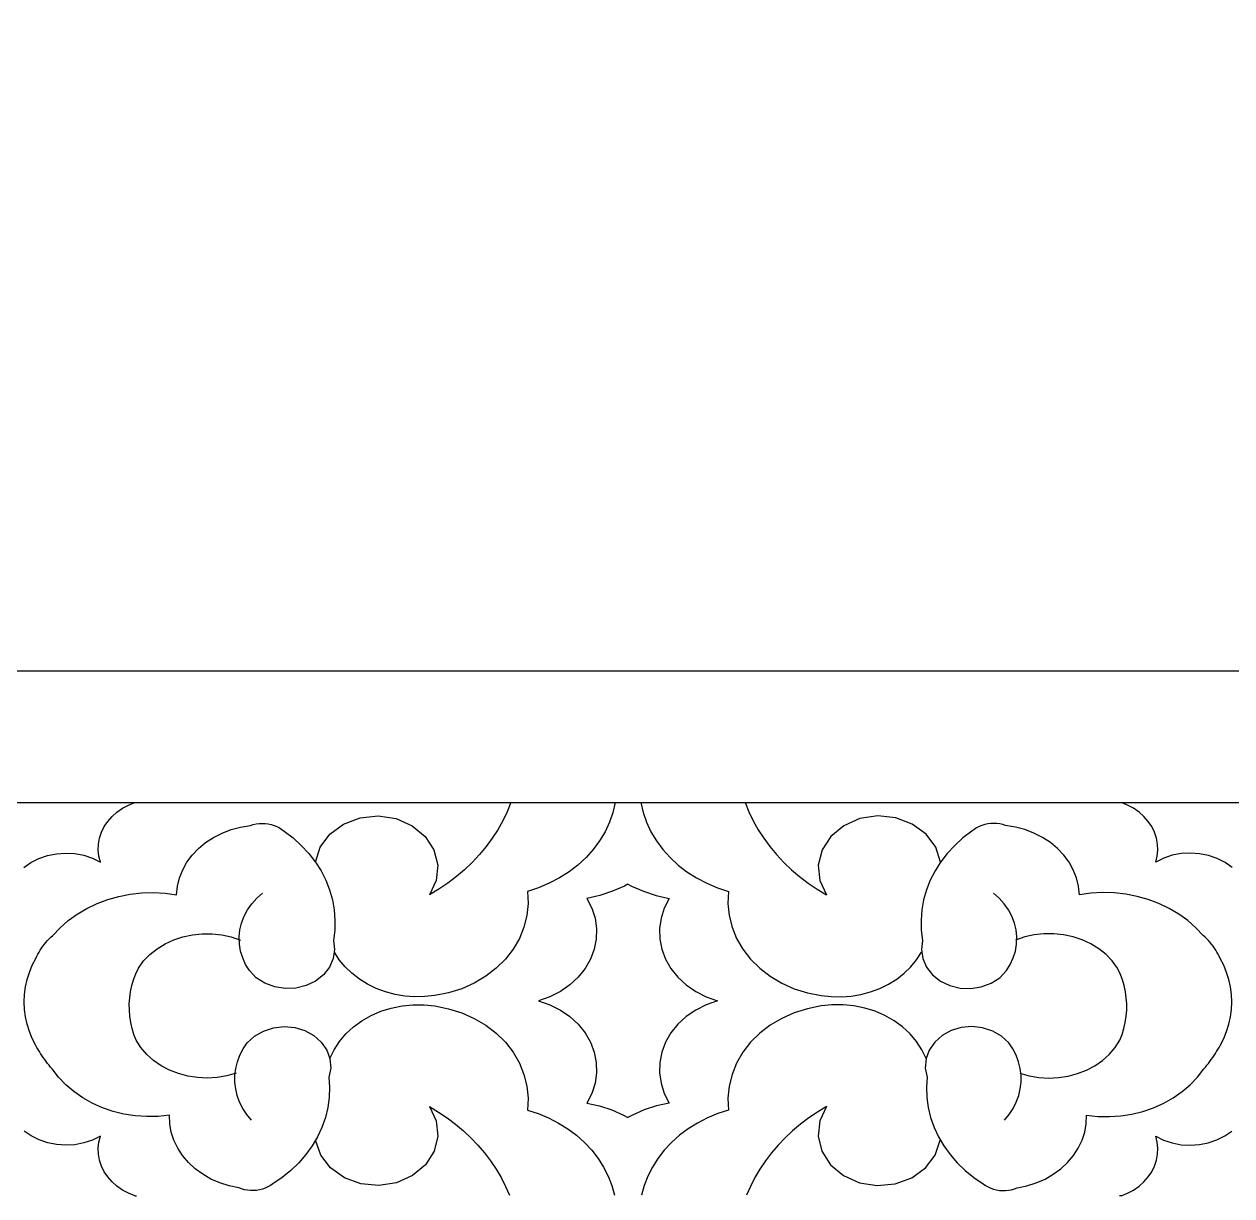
# Model space of a CAD drawing. Extents: x 1188826 to 1909461, y 608442 to 1651179.
# Drawn here: x 1665329.7 to 1665605.3, y 1032543.6 to 1032811.1 of the extents above; entities that cross this region are included whole.
import ezdxf

# ---------------------------------------------------------------- set-up
doc = ezdxf.new("R2010")
doc.units = 0
doc.header["$LTSCALE"] = 1000
doc.header["$MEASUREMENT"] = 0
doc.layers.add('窗', color=4, linetype='Continuous')
doc.layers.add('立面线', color=40, linetype='Continuous')

# ---------------------------------------------------------------- blocks, each defined once
blk = doc.blocks.new('EHYTERHT5EHTER')
at = {"layer": '窗', "ltscale": 3}
blk.add_lwpolyline([(81459.2, -228180.6), (82394.47, -228180.6), (82394.47, -229130.6), (81459.2, -229130.6)], close=True, dxfattribs=at)

msp = doc.modelspace()

# ---------------------------------------------------------------- linework, layer by layer
at = {"layer": '立面线'}
for p, q in [((1669039.81, 1032663.42), (1660727.54, 1032663.42)), ((1660758.89, 1032633.42), (1669008.6, 1032633.42)), ((1665353.47, 1032632.83), (1665354.92, 1032633.42)), ((1665440.78, 1032633.42), (1665439.91, 1032631.3)), ((1665464.56, 1032633.42), (1665464.03, 1032631.14)), ((1665470.42, 1032633.42), (1665470.95, 1032631.14)), ((1665494.2, 1032633.42), (1665495.07, 1032631.3)), ((1665581.51, 1032632.83), (1665580.06, 1032633.42)), ((1665349.72, 1032630.22), (1665350.84, 1032631.22)), ((1665350.84, 1032631.22), (1665352.1, 1032632.09)), ((1665352.1, 1032632.09), (1665353.47, 1032632.83)), ((1665439.91, 1032631.3), (1665438.91, 1032629.23)), ((1665464.03, 1032631.14), (1665463.26, 1032628.9)), ((1665470.95, 1032631.14), (1665471.72, 1032628.9)), ((1665495.07, 1032631.3), (1665496.07, 1032629.23)), ((1665582.88, 1032632.09), (1665581.51, 1032632.83)), ((1665584.14, 1032631.22), (1665582.88, 1032632.09)), ((1665585.26, 1032630.22), (1665584.14, 1032631.22)), ((1665347.32, 1032626.63), (1665347.95, 1032627.91)), ((1665347.95, 1032627.91), (1665348.75, 1032629.11)), ((1665348.75, 1032629.11), (1665349.72, 1032630.22)), ((1665376.91, 1032627.22), (1665379.07, 1032627.79)), ((1665379.07, 1032627.79), (1665381.3, 1032628.14)), ((1665381.3, 1032628.14), (1665381.95, 1032628.36)), ((1665381.95, 1032628.36), (1665382.62, 1032628.51)), ((1665382.62, 1032628.51), (1665383.31, 1032628.61)), ((1665383.31, 1032628.61), (1665384, 1032628.64)), ((1665384, 1032628.64), (1665384.7, 1032628.62)), ((1665384.7, 1032628.62), (1665385.39, 1032628.54)), ((1665385.39, 1032628.54), (1665386.06, 1032628.39)), ((1665386.06, 1032628.39), (1665386.72, 1032628.19)), ((1665386.72, 1032628.19), (1665387.35, 1032627.93)), ((1665387.35, 1032627.93), (1665387.94, 1032627.62)), ((1665399.46, 1032626.19), (1665402.59, 1032628.5)), ((1665402.59, 1032628.5), (1665406.37, 1032629.93)), ((1665406.37, 1032629.93), (1665410.47, 1032630.35)), ((1665410.47, 1032630.35), (1665414.54, 1032629.73)), ((1665414.54, 1032629.73), (1665418.22, 1032628.12)), ((1665418.22, 1032628.12), (1665421.19, 1032625.67)), ((1665438.91, 1032629.23), (1665437.77, 1032627.2)), ((1665463.26, 1032628.9), (1665462.25, 1032626.74)), ((1665471.72, 1032628.9), (1665472.73, 1032626.74)), ((1665496.07, 1032629.23), (1665497.22, 1032627.2)), ((1665516.76, 1032628.12), (1665513.79, 1032625.67)), ((1665520.44, 1032629.73), (1665516.76, 1032628.12)), ((1665524.51, 1032630.35), (1665520.44, 1032629.73)), ((1665528.61, 1032629.93), (1665524.51, 1032630.35)), ((1665532.39, 1032628.5), (1665528.61, 1032629.93)), ((1665535.52, 1032626.19), (1665532.39, 1032628.5)), ((1665547.64, 1032627.93), (1665547.04, 1032627.62)), ((1665548.26, 1032628.19), (1665547.64, 1032627.93)), ((1665548.92, 1032628.39), (1665548.26, 1032628.19)), ((1665549.6, 1032628.54), (1665548.92, 1032628.39)), ((1665550.28, 1032628.62), (1665549.6, 1032628.54)), ((1665550.98, 1032628.64), (1665550.28, 1032628.62)), ((1665551.67, 1032628.61), (1665550.98, 1032628.64)), ((1665552.36, 1032628.51), (1665551.67, 1032628.61)), ((1665553.03, 1032628.36), (1665552.36, 1032628.51)), ((1665553.68, 1032628.14), (1665553.03, 1032628.36)), ((1665555.91, 1032627.79), (1665553.68, 1032628.14)), ((1665558.08, 1032627.22), (1665555.91, 1032627.79)), ((1665586.23, 1032629.11), (1665585.26, 1032630.22)), ((1665587.04, 1032627.91), (1665586.23, 1032629.11)), ((1665587.67, 1032626.63), (1665587.04, 1032627.91)), ((1665346.62, 1032623.93), (1665346.87, 1032625.3)), ((1665346.87, 1032625.3), (1665347.32, 1032626.63)), ((1665371.09, 1032624.27), (1665372.88, 1032625.45)), ((1665372.88, 1032625.45), (1665374.83, 1032626.44)), ((1665374.83, 1032626.44), (1665376.91, 1032627.22)), ((1665387.94, 1032627.62), (1665388.49, 1032627.26)), ((1665388.49, 1032627.26), (1665389, 1032626.86)), ((1665389, 1032626.86), (1665391.04, 1032625.31)), ((1665391.04, 1032625.31), (1665392.91, 1032623.62)), ((1665397.26, 1032623.19), (1665399.46, 1032626.19)), ((1665421.19, 1032625.67), (1665423.2, 1032622.57)), ((1665436.5, 1032625.24), (1665435.1, 1032623.34)), ((1665437.77, 1032627.2), (1665436.5, 1032625.24)), ((1665462.25, 1032626.74), (1665461.02, 1032624.66)), ((1665472.73, 1032626.74), (1665473.97, 1032624.66)), ((1665497.22, 1032627.2), (1665498.49, 1032625.24)), ((1665498.49, 1032625.24), (1665499.89, 1032623.34)), ((1665513.79, 1032625.67), (1665511.78, 1032622.57)), ((1665537.72, 1032623.19), (1665535.52, 1032626.19)), ((1665543.94, 1032625.31), (1665542.07, 1032623.62)), ((1665545.98, 1032626.86), (1665543.94, 1032625.31)), ((1665546.49, 1032627.26), (1665545.98, 1032626.86)), ((1665547.04, 1032627.62), (1665546.49, 1032627.26)), ((1665560.15, 1032626.44), (1665558.08, 1032627.22)), ((1665562.1, 1032625.45), (1665560.15, 1032626.44)), ((1665563.9, 1032624.27), (1665562.1, 1032625.45)), ((1665588.11, 1032625.3), (1665587.67, 1032626.63)), ((1665588.36, 1032623.93), (1665588.11, 1032625.3)), ((1665346.57, 1032622.54), (1665346.62, 1032623.93)), ((1665346.71, 1032621.16), (1665346.57, 1032622.54)), ((1665368.03, 1032621.41), (1665369.46, 1032622.92)), ((1665369.46, 1032622.92), (1665371.09, 1032624.27)), ((1665392.91, 1032623.62), (1665394.61, 1032621.8)), ((1665396.17, 1032619.78), (1665397.26, 1032623.19)), ((1665423.2, 1032622.57), (1665424.06, 1032619.11)), ((1665435.1, 1032623.34), (1665433.58, 1032621.51)), ((1665459.56, 1032622.69), (1665457.91, 1032620.85)), ((1665461.02, 1032624.66), (1665459.56, 1032622.69)), ((1665473.97, 1032624.66), (1665475.42, 1032622.69)), ((1665475.42, 1032622.69), (1665477.08, 1032620.85)), ((1665499.89, 1032623.34), (1665501.41, 1032621.51)), ((1665511.78, 1032622.57), (1665510.92, 1032619.11)), ((1665538.81, 1032619.78), (1665537.72, 1032623.19)), ((1665542.07, 1032623.62), (1665540.37, 1032621.8)), ((1665565.52, 1032622.92), (1665563.9, 1032624.27)), ((1665566.95, 1032621.41), (1665565.52, 1032622.92)), ((1665588.27, 1032621.16), (1665588.42, 1032622.54)), ((1665588.42, 1032622.54), (1665588.36, 1032623.93)), ((1665329.59, 1032618.58), (1665331.21, 1032619.72)), ((1665331.21, 1032619.72), (1665333.02, 1032620.64)), ((1665333.02, 1032620.64), (1665334.97, 1032621.32)), ((1665334.97, 1032621.32), (1665337.02, 1032621.73)), ((1665337.02, 1032621.73), (1665339.12, 1032621.88)), ((1665339.12, 1032621.88), (1665341.21, 1032621.76)), ((1665341.21, 1032621.76), (1665343.27, 1032621.36)), ((1665343.27, 1032621.36), (1665345.23, 1032620.71)), ((1665345.23, 1032620.71), (1665347.05, 1032619.8)), ((1665347.05, 1032619.8), (1665346.71, 1032621.16)), ((1665365.85, 1032618.02), (1665366.82, 1032619.77)), ((1665366.82, 1032619.77), (1665368.03, 1032621.41)), ((1665394.61, 1032621.8), (1665396.11, 1032619.86)), ((1665396.11, 1032619.86), (1665396.17, 1032619.78)), ((1665396.17, 1032619.78), (1665397.42, 1032617.82)), ((1665431.94, 1032619.75), (1665430.19, 1032618.08)), ((1665433.58, 1032621.51), (1665431.94, 1032619.75)), ((1665457.91, 1032620.85), (1665456.06, 1032619.14)), ((1665477.08, 1032620.85), (1665478.93, 1032619.14)), ((1665501.41, 1032621.51), (1665503.04, 1032619.75)), ((1665503.04, 1032619.75), (1665504.8, 1032618.08)), ((1665538.81, 1032619.78), (1665537.57, 1032617.82)), ((1665538.87, 1032619.86), (1665538.81, 1032619.78)), ((1665540.37, 1032621.8), (1665538.87, 1032619.86)), ((1665568.16, 1032619.77), (1665566.95, 1032621.41)), ((1665569.14, 1032618.02), (1665568.16, 1032619.77)), ((1665587.94, 1032619.8), (1665588.27, 1032621.16)), ((1665589.76, 1032620.71), (1665587.94, 1032619.8)), ((1665591.72, 1032621.36), (1665589.76, 1032620.71)), ((1665593.77, 1032621.76), (1665591.72, 1032621.36)), ((1665595.87, 1032621.88), (1665593.77, 1032621.76)), ((1665597.96, 1032621.73), (1665595.87, 1032621.88)), ((1665600.01, 1032621.32), (1665597.96, 1032621.73)), ((1665601.96, 1032620.64), (1665600.01, 1032621.32)), ((1665603.77, 1032619.72), (1665601.96, 1032620.64)), ((1665605.39, 1032618.58), (1665603.77, 1032619.72)), ((1665365.12, 1032616.18), (1665365.85, 1032618.02)), ((1665397.42, 1032617.82), (1665398.51, 1032615.68)), ((1665424.06, 1032619.11), (1665423.71, 1032615.59)), ((1665430.19, 1032618.08), (1665428.33, 1032616.49)), ((1665454.03, 1032617.58), (1665451.85, 1032616.19)), ((1665456.06, 1032619.14), (1665454.03, 1032617.58)), ((1665478.93, 1032619.14), (1665480.95, 1032617.58)), ((1665480.95, 1032617.58), (1665483.13, 1032616.19)), ((1665504.8, 1032618.08), (1665506.65, 1032616.49)), ((1665510.92, 1032619.11), (1665511.27, 1032615.59)), ((1665537.57, 1032617.82), (1665536.48, 1032615.68)), ((1665569.86, 1032616.18), (1665569.14, 1032618.02)), ((1665364.44, 1032612.35), (1665364.65, 1032614.28)), ((1665364.65, 1032614.28), (1665365.12, 1032616.18)), ((1665398.51, 1032615.68), (1665399.37, 1032613.47)), ((1665423.71, 1032615.59), (1665422.17, 1032612.3)), ((1665426.37, 1032615), (1665424.32, 1032613.6)), ((1665428.33, 1032616.49), (1665426.37, 1032615)), ((1665449.53, 1032614.97), (1665447.09, 1032613.94)), ((1665451.85, 1032616.19), (1665449.53, 1032614.97)), ((1665466.68, 1032614.35), (1665463.94, 1032613.15)), ((1665467.49, 1032614.79), (1665466.68, 1032614.35)), ((1665467.49, 1032614.79), (1665468.3, 1032614.35)), ((1665468.3, 1032614.35), (1665471.04, 1032613.15)), ((1665483.13, 1032616.19), (1665485.45, 1032614.97)), ((1665485.45, 1032614.97), (1665487.9, 1032613.94)), ((1665506.65, 1032616.49), (1665508.61, 1032615)), ((1665508.61, 1032615), (1665510.67, 1032613.6)), ((1665511.27, 1032615.59), (1665512.81, 1032612.3)), ((1665536.48, 1032615.68), (1665535.61, 1032613.47)), ((1665570.33, 1032614.28), (1665569.86, 1032616.18)), ((1665570.54, 1032612.35), (1665570.33, 1032614.28)), ((1665346.29, 1032610.33), (1665348.73, 1032611.25)), ((1665348.73, 1032611.25), (1665351.26, 1032611.96)), ((1665351.26, 1032611.96), (1665353.86, 1032612.47)), ((1665353.86, 1032612.47), (1665356.5, 1032612.76)), ((1665356.5, 1032612.76), (1665359.16, 1032612.84)), ((1665359.16, 1032612.84), (1665361.81, 1032612.7)), ((1665361.81, 1032612.7), (1665364.44, 1032612.35)), ((1665381.61, 1032610.28), (1665382.75, 1032611.56)), ((1665382.75, 1032611.56), (1665384.05, 1032612.72)), ((1665399.37, 1032613.47), (1665400.02, 1032611.21)), ((1665400.02, 1032611.21), (1665400.43, 1032608.91)), ((1665424.32, 1032613.6), (1665422.17, 1032612.3)), ((1665447.09, 1032613.94), (1665444.54, 1032613.11)), ((1665444.54, 1032613.11), (1665444.68, 1032610.38)), ((1665461.07, 1032612.19), (1665458.09, 1032611.49)), ((1665458.09, 1032611.49), (1665459.22, 1032609.31)), ((1665463.94, 1032613.15), (1665461.07, 1032612.19)), ((1665471.04, 1032613.15), (1665473.92, 1032612.19)), ((1665473.92, 1032612.19), (1665476.89, 1032611.49)), ((1665476.89, 1032611.49), (1665475.77, 1032609.31)), ((1665487.9, 1032613.94), (1665490.44, 1032613.11)), ((1665490.44, 1032613.11), (1665490.3, 1032610.38)), ((1665510.67, 1032613.6), (1665512.81, 1032612.3)), ((1665534.97, 1032611.21), (1665534.56, 1032608.91)), ((1665535.61, 1032613.47), (1665534.97, 1032611.21)), ((1665552.24, 1032611.56), (1665550.93, 1032612.72)), ((1665553.38, 1032610.28), (1665552.24, 1032611.56)), ((1665573.17, 1032612.7), (1665570.54, 1032612.35)), ((1665575.83, 1032612.84), (1665573.17, 1032612.7)), ((1665578.49, 1032612.76), (1665575.83, 1032612.84)), ((1665581.13, 1032612.47), (1665578.49, 1032612.76)), ((1665583.72, 1032611.96), (1665581.13, 1032612.47)), ((1665586.25, 1032611.25), (1665583.72, 1032611.96)), ((1665588.69, 1032610.33), (1665586.25, 1032611.25)), ((1665341.78, 1032607.92), (1665343.97, 1032609.22)), ((1665343.97, 1032609.22), (1665346.29, 1032610.33)), ((1665379.86, 1032607.43), (1665380.64, 1032608.9)), ((1665380.64, 1032608.9), (1665381.61, 1032610.28)), ((1665400.43, 1032608.91), (1665400.6, 1032606.58)), ((1665444.68, 1032610.38), (1665444.42, 1032607.64)), ((1665459.22, 1032609.31), (1665459.96, 1032607.01)), ((1665475.77, 1032609.31), (1665475.03, 1032607.01)), ((1665490.3, 1032610.38), (1665490.57, 1032607.64)), ((1665534.56, 1032608.91), (1665534.38, 1032606.58)), ((1665554.34, 1032608.9), (1665553.38, 1032610.28)), ((1665555.12, 1032607.43), (1665554.34, 1032608.9)), ((1665591.01, 1032609.22), (1665588.69, 1032610.33)), ((1665593.2, 1032607.92), (1665591.01, 1032609.22)), ((1665337.87, 1032604.83), (1665339.74, 1032606.46)), ((1665339.74, 1032606.46), (1665341.78, 1032607.92)), ((1665378.91, 1032604.32), (1665379.29, 1032605.9)), ((1665379.29, 1032605.9), (1665379.86, 1032607.43)), ((1665400.6, 1032606.58), (1665400.54, 1032604.25)), ((1665444.42, 1032607.64), (1665443.75, 1032604.96)), ((1665459.96, 1032607.01), (1665460.3, 1032604.64)), ((1665475.03, 1032607.01), (1665474.68, 1032604.64)), ((1665490.57, 1032607.64), (1665491.23, 1032604.96)), ((1665534.38, 1032606.58), (1665534.44, 1032604.25)), ((1665555.7, 1032605.9), (1665555.12, 1032607.43)), ((1665556.07, 1032604.32), (1665555.7, 1032605.9)), ((1665595.24, 1032606.46), (1665593.2, 1032607.92)), ((1665597.11, 1032604.83), (1665595.24, 1032606.46)), ((1665335.78, 1032602.68), (1665336.2, 1032603.06)), ((1665336.2, 1032603.06), (1665337.87, 1032604.83)), ((1665365.9, 1032602.76), (1665368.08, 1032603.23)), ((1665368.08, 1032603.23), (1665370.3, 1032603.46)), ((1665370.3, 1032603.46), (1665372.55, 1032603.46)), ((1665372.55, 1032603.46), (1665374.77, 1032603.21)), ((1665374.77, 1032603.21), (1665376.94, 1032602.72)), ((1665378.75, 1032602.72), (1665378.91, 1032604.32)), ((1665400.54, 1032604.25), (1665400.25, 1032601.94)), ((1665443.75, 1032604.96), (1665442.7, 1032602.37)), ((1665460.3, 1032604.64), (1665460.24, 1032602.25)), ((1665474.68, 1032604.64), (1665474.74, 1032602.25)), ((1665491.23, 1032604.96), (1665492.28, 1032602.37)), ((1665534.44, 1032604.25), (1665534.74, 1032601.94)), ((1665556.23, 1032602.72), (1665556.07, 1032604.32)), ((1665560.21, 1032603.21), (1665558.04, 1032602.72)), ((1665562.44, 1032603.46), (1665560.21, 1032603.21)), ((1665564.68, 1032603.46), (1665562.44, 1032603.46)), ((1665566.91, 1032603.23), (1665564.68, 1032603.46)), ((1665569.08, 1032602.76), (1665566.91, 1032603.23)), ((1665598.79, 1032603.06), (1665597.11, 1032604.83)), ((1665599.2, 1032602.68), (1665598.79, 1032603.06)), ((1665333.64, 1032600.16), (1665333.95, 1032600.6)), ((1665333.95, 1032600.6), (1665334.29, 1032601.04)), ((1665334.29, 1032601.04), (1665334.64, 1032601.46)), ((1665334.64, 1032601.46), (1665335, 1032601.88)), ((1665335, 1032601.88), (1665335.39, 1032602.28)), ((1665335.39, 1032602.28), (1665335.78, 1032602.68)), ((1665360.02, 1032600.02), (1665361.85, 1032601.14)), ((1665361.85, 1032601.14), (1665363.82, 1032602.06)), ((1665363.82, 1032602.06), (1665365.9, 1032602.76)), ((1665376.94, 1032602.72), (1665379.02, 1032602.01)), ((1665378.81, 1032601.11), (1665378.75, 1032602.72)), ((1665379.07, 1032599.51), (1665378.81, 1032601.11)), ((1665400.25, 1032601.94), (1665400.51, 1032599.85)), ((1665442.7, 1032602.37), (1665441.28, 1032599.92)), ((1665460.24, 1032602.25), (1665459.78, 1032599.9)), ((1665474.74, 1032602.25), (1665475.2, 1032599.9)), ((1665492.28, 1032602.37), (1665493.71, 1032599.92)), ((1665534.74, 1032601.94), (1665534.48, 1032599.85)), ((1665555.91, 1032599.51), (1665556.18, 1032601.11)), ((1665558.04, 1032602.72), (1665555.96, 1032602.01)), ((1665556.18, 1032601.11), (1665556.23, 1032602.72)), ((1665571.17, 1032602.06), (1665569.08, 1032602.76)), ((1665573.14, 1032601.14), (1665571.17, 1032602.06)), ((1665574.96, 1032600.02), (1665573.14, 1032601.14)), ((1665599.6, 1032602.28), (1665599.2, 1032602.68)), ((1665599.98, 1032601.88), (1665599.6, 1032602.28)), ((1665600.35, 1032601.46), (1665599.98, 1032601.88)), ((1665600.7, 1032601.04), (1665600.35, 1032601.46)), ((1665601.03, 1032600.6), (1665600.7, 1032601.04)), ((1665601.35, 1032600.16), (1665601.03, 1032600.6)), ((1665331.52, 1032596.25), (1665332.32, 1032597.82)), ((1665332.32, 1032597.82), (1665332.55, 1032598.3)), ((1665332.55, 1032598.3), (1665332.79, 1032598.78)), ((1665332.79, 1032598.78), (1665333.06, 1032599.25)), ((1665333.06, 1032599.25), (1665333.34, 1032599.71)), ((1665333.34, 1032599.71), (1665333.64, 1032600.16)), ((1665356.94, 1032597.24), (1665358.38, 1032598.72)), ((1665358.38, 1032598.72), (1665360.02, 1032600.02)), ((1665379.55, 1032597.96), (1665379.07, 1032599.51)), ((1665380.22, 1032596.45), (1665379.55, 1032597.96)), ((1665400.2, 1032597.77), (1665399.34, 1032595.81)), ((1665400.51, 1032599.85), (1665400.2, 1032597.77)), ((1665401.6, 1032597.51), (1665400.48, 1032599.22)), ((1665402.94, 1032595.91), (1665401.6, 1032597.51)), ((1665439.5, 1032597.64), (1665437.41, 1032595.57)), ((1665441.28, 1032599.92), (1665439.5, 1032597.64)), ((1665458.92, 1032597.63), (1665457.69, 1032595.49)), ((1665459.78, 1032599.9), (1665458.92, 1032597.63)), ((1665475.2, 1032599.9), (1665476.06, 1032597.63)), ((1665476.06, 1032597.63), (1665477.29, 1032595.49)), ((1665493.71, 1032599.92), (1665495.48, 1032597.64)), ((1665495.48, 1032597.64), (1665497.58, 1032595.57)), ((1665532.05, 1032595.91), (1665533.38, 1032597.51)), ((1665533.38, 1032597.51), (1665534.51, 1032599.22)), ((1665534.48, 1032599.85), (1665534.78, 1032597.77)), ((1665534.78, 1032597.77), (1665535.64, 1032595.81)), ((1665554.76, 1032596.45), (1665555.44, 1032597.96)), ((1665555.44, 1032597.96), (1665555.91, 1032599.51)), ((1665576.6, 1032598.72), (1665574.96, 1032600.02)), ((1665578.04, 1032597.24), (1665576.6, 1032598.72)), ((1665601.65, 1032599.71), (1665601.35, 1032600.16)), ((1665601.93, 1032599.25), (1665601.65, 1032599.71)), ((1665602.19, 1032598.78), (1665601.93, 1032599.25)), ((1665602.44, 1032598.3), (1665602.19, 1032598.78)), ((1665602.66, 1032597.82), (1665602.44, 1032598.3)), ((1665603.46, 1032596.25), (1665602.66, 1032597.82)), ((1665330.86, 1032594.63), (1665331.52, 1032596.25)), ((1665355.14, 1032594.31), (1665355.73, 1032595.63)), ((1665355.73, 1032595.63), (1665356.94, 1032597.24)), ((1665381.1, 1032595.03), (1665380.22, 1032596.45)), ((1665382.65, 1032593.41), (1665381.1, 1032595.03)), ((1665399.34, 1032595.81), (1665397.98, 1032594.07)), ((1665404.46, 1032594.44), (1665402.94, 1032595.91)), ((1665437.41, 1032595.57), (1665435.03, 1032593.74)), ((1665457.69, 1032595.49), (1665456.11, 1032593.52)), ((1665477.29, 1032595.49), (1665478.87, 1032593.52)), ((1665497.58, 1032595.57), (1665499.96, 1032593.74)), ((1665530.52, 1032594.44), (1665532.05, 1032595.91)), ((1665535.64, 1032595.81), (1665537, 1032594.07)), ((1665552.33, 1032593.41), (1665553.89, 1032595.03)), ((1665553.89, 1032595.03), (1665554.76, 1032596.45)), ((1665579.25, 1032595.63), (1665578.04, 1032597.24)), ((1665579.84, 1032594.31), (1665579.25, 1032595.63)), ((1665604.12, 1032594.63), (1665603.46, 1032596.25)), ((1665329.97, 1032591.3), (1665330.34, 1032592.98)), ((1665330.34, 1032592.98), (1665330.86, 1032594.63)), ((1665354.25, 1032591.61), (1665354.65, 1032592.97)), ((1665354.65, 1032592.97), (1665355.14, 1032594.31)), ((1665384.61, 1032592.15), (1665382.65, 1032593.41)), ((1665386.85, 1032591.3), (1665384.61, 1032592.15)), ((1665396.18, 1032592.64), (1665394.05, 1032591.61)), ((1665397.98, 1032594.07), (1665396.18, 1032592.64)), ((1665406.17, 1032593.12), (1665404.46, 1032594.44)), ((1665408.03, 1032591.97), (1665406.17, 1032593.12)), ((1665410.02, 1032590.99), (1665408.03, 1032591.97)), ((1665432.39, 1032592.18), (1665429.55, 1032590.91)), ((1665435.03, 1032593.74), (1665432.39, 1032592.18)), ((1665456.11, 1032593.52), (1665454.22, 1032591.77)), ((1665478.87, 1032593.52), (1665480.76, 1032591.77)), ((1665499.96, 1032593.74), (1665502.59, 1032592.18)), ((1665502.59, 1032592.18), (1665505.43, 1032590.91)), ((1665524.96, 1032590.99), (1665526.96, 1032591.97)), ((1665526.96, 1032591.97), (1665528.82, 1032593.12)), ((1665528.82, 1032593.12), (1665530.52, 1032594.44)), ((1665537, 1032594.07), (1665538.8, 1032592.64)), ((1665538.8, 1032592.64), (1665540.93, 1032591.61)), ((1665548.14, 1032591.3), (1665550.38, 1032592.15)), ((1665550.38, 1032592.15), (1665552.33, 1032593.41)), ((1665580.33, 1032592.97), (1665579.84, 1032594.31)), ((1665580.73, 1032591.61), (1665580.33, 1032592.97)), ((1665604.64, 1032592.98), (1665604.12, 1032594.63)), ((1665605.02, 1032591.3), (1665604.64, 1032592.98)), ((1665329.67, 1032587.89), (1665329.74, 1032589.6)), ((1665329.74, 1032589.6), (1665329.97, 1032591.3)), ((1665353.76, 1032588.83), (1665353.95, 1032590.22)), ((1665353.95, 1032590.22), (1665354.25, 1032591.61)), ((1665389.25, 1032590.92), (1665386.85, 1032591.3)), ((1665391.7, 1032591.02), (1665389.25, 1032590.92)), ((1665394.05, 1032591.61), (1665391.7, 1032591.02)), ((1665412.13, 1032590.2), (1665410.02, 1032590.99)), ((1665414.32, 1032589.61), (1665412.13, 1032590.2)), ((1665416.57, 1032589.23), (1665414.32, 1032589.61)), ((1665418.86, 1032589.06), (1665416.57, 1032589.23)), ((1665423.43, 1032589.35), (1665421.15, 1032589.1)), ((1665426.55, 1032589.96), (1665423.43, 1032589.35)), ((1665429.55, 1032590.91), (1665426.55, 1032589.96)), ((1665452.05, 1032590.27), (1665449.65, 1032589.06)), ((1665454.22, 1032591.77), (1665452.05, 1032590.27)), ((1665480.76, 1032591.77), (1665482.94, 1032590.27)), ((1665482.94, 1032590.27), (1665485.34, 1032589.06)), ((1665505.43, 1032590.91), (1665508.43, 1032589.96)), ((1665508.43, 1032589.96), (1665511.55, 1032589.35)), ((1665511.55, 1032589.35), (1665513.83, 1032589.1)), ((1665516.12, 1032589.06), (1665518.41, 1032589.23)), ((1665518.41, 1032589.23), (1665520.67, 1032589.61)), ((1665520.67, 1032589.61), (1665522.86, 1032590.2)), ((1665522.86, 1032590.2), (1665524.96, 1032590.99)), ((1665540.93, 1032591.61), (1665543.28, 1032591.02)), ((1665543.28, 1032591.02), (1665545.73, 1032590.92)), ((1665545.73, 1032590.92), (1665548.14, 1032591.3)), ((1665581.03, 1032590.22), (1665580.73, 1032591.61)), ((1665581.23, 1032588.83), (1665581.03, 1032590.22)), ((1665605.24, 1032589.6), (1665605.02, 1032591.3)), ((1665605.31, 1032587.89), (1665605.24, 1032589.6)), ((1665329.74, 1032586.18), (1665329.67, 1032587.89)), ((1665353.66, 1032587.42), (1665353.76, 1032588.83)), ((1665353.67, 1032586.02), (1665353.66, 1032587.42)), ((1665411.09, 1032585.76), (1665413.46, 1032586.5)), ((1665413.46, 1032586.5), (1665415.91, 1032587)), ((1665415.91, 1032587), (1665418.41, 1032587.24)), ((1665418.41, 1032587.24), (1665420.93, 1032587.23)), ((1665421.15, 1032589.1), (1665418.86, 1032589.06)), ((1665420.93, 1032587.23), (1665423.43, 1032586.97)), ((1665423.43, 1032586.97), (1665426.55, 1032586.35)), ((1665449.65, 1032589.06), (1665447.06, 1032588.16)), ((1665447.06, 1032588.16), (1665449.65, 1032587.26)), ((1665449.65, 1032587.26), (1665452.05, 1032586.04)), ((1665485.34, 1032587.26), (1665482.94, 1032586.04)), ((1665485.34, 1032589.06), (1665487.92, 1032588.16)), ((1665487.92, 1032588.16), (1665485.34, 1032587.26)), ((1665511.55, 1032586.97), (1665508.43, 1032586.35)), ((1665514.05, 1032587.23), (1665511.55, 1032586.97)), ((1665513.83, 1032589.1), (1665516.12, 1032589.06)), ((1665516.57, 1032587.24), (1665514.05, 1032587.23)), ((1665519.07, 1032587), (1665516.57, 1032587.24)), ((1665521.53, 1032586.5), (1665519.07, 1032587)), ((1665523.89, 1032585.76), (1665521.53, 1032586.5)), ((1665581.32, 1032587.42), (1665581.23, 1032588.83)), ((1665581.32, 1032586.02), (1665581.32, 1032587.42)), ((1665605.24, 1032586.18), (1665605.31, 1032587.89)), ((1665329.97, 1032584.48), (1665329.74, 1032586.18)), ((1665330.34, 1032582.8), (1665329.97, 1032584.48)), ((1665353.77, 1032584.61), (1665353.67, 1032586.02)), ((1665353.98, 1032583.22), (1665353.77, 1032584.61)), ((1665406.75, 1032583.58), (1665408.84, 1032584.78)), ((1665408.84, 1032584.78), (1665411.09, 1032585.76)), ((1665426.55, 1032586.35), (1665429.55, 1032585.4)), ((1665429.55, 1032585.4), (1665432.39, 1032584.14)), ((1665432.39, 1032584.14), (1665435.03, 1032582.58)), ((1665452.05, 1032586.04), (1665454.22, 1032584.55)), ((1665454.22, 1032584.55), (1665456.11, 1032582.8)), ((1665480.76, 1032584.55), (1665478.87, 1032582.8)), ((1665482.94, 1032586.04), (1665480.76, 1032584.55)), ((1665502.59, 1032584.14), (1665499.96, 1032582.58)), ((1665505.43, 1032585.4), (1665502.59, 1032584.14)), ((1665508.43, 1032586.35), (1665505.43, 1032585.4)), ((1665526.14, 1032584.78), (1665523.89, 1032585.76)), ((1665528.24, 1032583.58), (1665526.14, 1032584.78)), ((1665581, 1032583.22), (1665581.21, 1032584.61)), ((1665581.21, 1032584.61), (1665581.32, 1032586.02)), ((1665604.64, 1032582.8), (1665605.02, 1032584.48)), ((1665605.02, 1032584.48), (1665605.24, 1032586.18)), ((1665330.86, 1032581.14), (1665330.34, 1032582.8)), ((1665331.52, 1032579.53), (1665330.86, 1032581.14)), ((1665354.29, 1032581.83), (1665353.98, 1032583.22)), ((1665354.7, 1032580.47), (1665354.29, 1032581.83)), ((1665382.23, 1032580.07), (1665384.26, 1032581.25)), ((1665384.26, 1032581.25), (1665386.55, 1032581.98)), ((1665386.55, 1032581.98), (1665388.98, 1032582.25)), ((1665388.98, 1032582.25), (1665391.41, 1032582.03)), ((1665391.41, 1032582.03), (1665393.72, 1032581.34)), ((1665393.72, 1032581.34), (1665395.78, 1032580.21)), ((1665403.12, 1032580.6), (1665404.83, 1032582.18)), ((1665404.83, 1032582.18), (1665406.75, 1032583.58)), ((1665435.03, 1032582.58), (1665437.41, 1032580.75)), ((1665456.11, 1032582.8), (1665457.69, 1032580.83)), ((1665478.87, 1032582.8), (1665477.29, 1032580.83)), ((1665499.96, 1032582.58), (1665497.58, 1032580.75)), ((1665530.15, 1032582.18), (1665528.24, 1032583.58)), ((1665531.86, 1032580.6), (1665530.15, 1032582.18)), ((1665541.26, 1032581.34), (1665539.2, 1032580.21)), ((1665543.57, 1032582.03), (1665541.26, 1032581.34)), ((1665546.01, 1032582.25), (1665543.57, 1032582.03)), ((1665548.44, 1032581.98), (1665546.01, 1032582.25)), ((1665550.73, 1032581.25), (1665548.44, 1032581.98)), ((1665552.76, 1032580.07), (1665550.73, 1032581.25)), ((1665580.29, 1032580.47), (1665580.69, 1032581.83)), ((1665580.69, 1032581.83), (1665581, 1032583.22)), ((1665603.46, 1032579.53), (1665604.12, 1032581.14)), ((1665604.12, 1032581.14), (1665604.64, 1032582.8)), ((1665332.32, 1032577.96), (1665331.52, 1032579.53)), ((1665355.2, 1032579.13), (1665354.7, 1032580.47)), ((1665356.31, 1032577.46), (1665355.2, 1032579.13)), ((1665379.65, 1032577.17), (1665380.56, 1032578.53)), ((1665380.56, 1032578.53), (1665382.23, 1032580.07)), ((1665395.78, 1032580.21), (1665397.48, 1032578.7)), ((1665397.48, 1032578.7), (1665398.73, 1032576.89)), ((1665400.41, 1032576.97), (1665401.64, 1032578.86)), ((1665401.64, 1032578.86), (1665403.12, 1032580.6)), ((1665437.41, 1032580.75), (1665439.5, 1032578.68)), ((1665439.5, 1032578.68), (1665441.28, 1032576.4)), ((1665457.69, 1032580.83), (1665458.92, 1032578.69)), ((1665458.92, 1032578.69), (1665459.78, 1032576.42)), ((1665476.06, 1032578.69), (1665475.2, 1032576.42)), ((1665477.29, 1032580.83), (1665476.06, 1032578.69)), ((1665495.48, 1032578.68), (1665493.71, 1032576.4)), ((1665497.58, 1032580.75), (1665495.48, 1032578.68)), ((1665533.35, 1032578.86), (1665531.86, 1032580.6)), ((1665534.58, 1032576.97), (1665533.35, 1032578.86)), ((1665537.5, 1032578.7), (1665536.25, 1032576.89)), ((1665539.2, 1032580.21), (1665537.5, 1032578.7)), ((1665554.42, 1032578.53), (1665552.76, 1032580.07)), ((1665555.33, 1032577.17), (1665554.42, 1032578.53)), ((1665578.68, 1032577.46), (1665579.78, 1032579.13)), ((1665579.78, 1032579.13), (1665580.29, 1032580.47)), ((1665602.66, 1032577.96), (1665603.46, 1032579.53)), ((1665332.58, 1032577.49), (1665332.32, 1032577.96)), ((1665332.85, 1032577.02), (1665332.58, 1032577.49)), ((1665333.14, 1032576.56), (1665332.85, 1032577.02)), ((1665333.43, 1032576.1), (1665333.14, 1032576.56)), ((1665333.73, 1032575.65), (1665333.43, 1032576.1)), ((1665334.03, 1032575.2), (1665333.73, 1032575.65)), ((1665357.65, 1032575.92), (1665356.31, 1032577.46)), ((1665359.2, 1032574.54), (1665357.65, 1032575.92)), ((1665378.35, 1032574.25), (1665378.91, 1032575.74)), ((1665378.91, 1032575.74), (1665379.65, 1032577.17)), ((1665398.73, 1032576.89), (1665399.44, 1032574.98)), ((1665399.44, 1032574.98), (1665400.41, 1032576.97)), ((1665441.28, 1032576.4), (1665442.7, 1032573.94)), ((1665459.78, 1032576.42), (1665460.24, 1032574.06)), ((1665475.2, 1032576.42), (1665474.74, 1032574.06)), ((1665493.71, 1032576.4), (1665492.28, 1032573.94)), ((1665535.54, 1032574.98), (1665534.58, 1032576.97)), ((1665536.25, 1032576.89), (1665535.54, 1032574.98)), ((1665556.07, 1032575.74), (1665555.33, 1032577.17)), ((1665556.63, 1032574.25), (1665556.07, 1032575.74)), ((1665575.78, 1032574.54), (1665577.33, 1032575.92)), ((1665577.33, 1032575.92), (1665578.68, 1032577.46)), ((1665600.95, 1032575.2), (1665601.26, 1032575.65)), ((1665601.26, 1032575.65), (1665601.56, 1032576.1)), ((1665601.56, 1032576.1), (1665601.85, 1032576.56)), ((1665601.85, 1032576.56), (1665602.13, 1032577.02)), ((1665602.13, 1032577.02), (1665602.4, 1032577.49)), ((1665602.4, 1032577.49), (1665602.66, 1032577.96)), ((1665334.35, 1032574.75), (1665334.03, 1032575.2)), ((1665334.68, 1032574.31), (1665334.35, 1032574.75)), ((1665335.01, 1032573.87), (1665334.68, 1032574.31)), ((1665335.35, 1032573.44), (1665335.01, 1032573.87)), ((1665335.7, 1032573.01), (1665335.35, 1032573.44)), ((1665336.06, 1032572.59), (1665335.7, 1032573.01)), ((1665360.95, 1032573.33), (1665359.2, 1032574.54)), ((1665362.86, 1032572.33), (1665360.95, 1032573.33)), ((1665377.77, 1032571.16), (1665377.97, 1032572.72)), ((1665377.97, 1032572.72), (1665378.35, 1032574.25)), ((1665399.64, 1032572.8), (1665399.24, 1032570.73)), ((1665399.44, 1032574.98), (1665399.46, 1032574.89)), ((1665399.46, 1032574.89), (1665399.64, 1032572.8)), ((1665442.7, 1032573.94), (1665443.75, 1032571.35)), ((1665460.24, 1032574.06), (1665460.3, 1032571.68)), ((1665474.74, 1032574.06), (1665474.68, 1032571.68)), ((1665492.28, 1032573.94), (1665491.23, 1032571.35)), ((1665535.52, 1032574.89), (1665535.35, 1032572.8)), ((1665535.35, 1032572.8), (1665535.74, 1032570.73)), ((1665535.54, 1032574.98), (1665535.52, 1032574.89)), ((1665557.02, 1032572.72), (1665556.63, 1032574.25)), ((1665557.21, 1032571.16), (1665557.02, 1032572.72)), ((1665572.13, 1032572.33), (1665574.03, 1032573.33)), ((1665574.03, 1032573.33), (1665575.78, 1032574.54)), ((1665598.92, 1032572.59), (1665599.28, 1032573.01)), ((1665599.28, 1032573.01), (1665599.63, 1032573.44)), ((1665599.63, 1032573.44), (1665599.97, 1032573.87)), ((1665599.97, 1032573.87), (1665600.31, 1032574.31)), ((1665600.31, 1032574.31), (1665600.63, 1032574.75)), ((1665600.63, 1032574.75), (1665600.95, 1032575.2)), ((1665337.51, 1032570.73), (1665336.06, 1032572.59)), ((1665339.16, 1032569), (1665337.51, 1032570.73)), ((1665364.9, 1032571.53), (1665362.86, 1032572.33)), ((1665367.04, 1032570.96), (1665364.9, 1032571.53)), ((1665369.25, 1032570.62), (1665367.04, 1032570.96)), ((1665371.49, 1032570.52), (1665369.25, 1032570.62)), ((1665373.72, 1032570.67), (1665371.49, 1032570.52)), ((1665375.92, 1032571.05), (1665373.72, 1032570.67)), ((1665378.04, 1032571.66), (1665375.92, 1032571.05)), ((1665377.76, 1032569.6), (1665377.77, 1032571.16)), ((1665399.24, 1032570.73), (1665399.39, 1032568.41)), ((1665443.75, 1032571.35), (1665444.42, 1032568.67)), ((1665460.3, 1032571.68), (1665459.96, 1032569.31)), ((1665474.68, 1032571.68), (1665475.03, 1032569.31)), ((1665491.23, 1032571.35), (1665490.57, 1032568.67)), ((1665535.74, 1032570.73), (1665535.59, 1032568.41)), ((1665556.94, 1032571.66), (1665559.06, 1032571.05)), ((1665557.22, 1032569.6), (1665557.21, 1032571.16)), ((1665559.06, 1032571.05), (1665561.26, 1032570.67)), ((1665561.26, 1032570.67), (1665563.5, 1032570.52)), ((1665563.5, 1032570.52), (1665565.74, 1032570.62)), ((1665565.74, 1032570.62), (1665567.94, 1032570.96)), ((1665567.94, 1032570.96), (1665570.08, 1032571.53)), ((1665570.08, 1032571.53), (1665572.13, 1032572.33)), ((1665595.82, 1032569), (1665597.48, 1032570.73)), ((1665597.48, 1032570.73), (1665598.92, 1032572.59)), ((1665341.01, 1032567.42), (1665339.16, 1032569)), ((1665343.03, 1032566.01), (1665341.01, 1032567.42)), ((1665377.94, 1032568.04), (1665377.76, 1032569.6)), ((1665378.31, 1032566.5), (1665377.94, 1032568.04)), ((1665399.39, 1032568.41), (1665399.3, 1032566.08)), ((1665444.42, 1032568.67), (1665444.68, 1032565.94)), ((1665459.96, 1032569.31), (1665459.22, 1032567.01)), ((1665475.03, 1032569.31), (1665475.77, 1032567.01)), ((1665490.57, 1032568.67), (1665490.3, 1032565.94)), ((1665535.59, 1032568.41), (1665535.68, 1032566.08)), ((1665556.68, 1032566.5), (1665557.04, 1032568.04)), ((1665557.04, 1032568.04), (1665557.22, 1032569.6)), ((1665591.95, 1032566.01), (1665593.97, 1032567.42)), ((1665593.97, 1032567.42), (1665595.82, 1032569)), ((1665345.21, 1032564.78), (1665343.03, 1032566.01)), ((1665347.53, 1032563.75), (1665345.21, 1032564.78)), ((1665378.85, 1032565.01), (1665378.31, 1032566.5)), ((1665379.58, 1032563.57), (1665378.85, 1032565.01)), ((1665399.3, 1032566.08), (1665398.97, 1032563.77)), ((1665444.68, 1032565.94), (1665444.54, 1032563.2)), ((1665459.22, 1032567.01), (1665458.09, 1032564.82)), ((1665458.09, 1032564.82), (1665460.98, 1032564.15)), ((1665476.89, 1032564.82), (1665474, 1032564.15)), ((1665475.77, 1032567.01), (1665476.89, 1032564.82)), ((1665490.3, 1032565.94), (1665490.44, 1032563.2)), ((1665535.68, 1032566.08), (1665536.01, 1032563.77)), ((1665555.4, 1032563.57), (1665556.13, 1032565.01)), ((1665556.13, 1032565.01), (1665556.68, 1032566.5)), ((1665587.46, 1032563.75), (1665589.77, 1032564.78)), ((1665589.77, 1032564.78), (1665591.95, 1032566.01)), ((1665349.95, 1032562.91), (1665347.53, 1032563.75)), ((1665352.45, 1032562.29), (1665349.95, 1032562.91)), ((1665355.02, 1032561.89), (1665352.45, 1032562.29)), ((1665357.62, 1032561.71), (1665355.02, 1032561.89)), ((1665360.23, 1032561.76), (1665357.62, 1032561.71)), ((1665362.82, 1032562.02), (1665360.23, 1032561.76)), ((1665362.91, 1032560.09), (1665362.82, 1032562.02)), ((1665380.47, 1032562.2), (1665379.58, 1032563.57)), ((1665381.53, 1032560.92), (1665380.47, 1032562.2)), ((1665398.97, 1032563.77), (1665398.42, 1032561.49)), ((1665422.17, 1032564.01), (1665423.71, 1032560.75)), ((1665422.17, 1032564.01), (1665424.24, 1032562.76)), ((1665424.24, 1032562.76), (1665426.23, 1032561.42)), ((1665444.54, 1032563.2), (1665447.01, 1032562.4)), ((1665447.01, 1032562.4), (1665449.38, 1032561.41)), ((1665460.98, 1032564.15), (1665463.78, 1032563.23)), ((1665463.78, 1032563.23), (1665466.46, 1032562.08)), ((1665466.46, 1032562.08), (1665467.49, 1032561.52)), ((1665468.52, 1032562.08), (1665467.49, 1032561.52)), ((1665471.2, 1032563.23), (1665468.52, 1032562.08)), ((1665474, 1032564.15), (1665471.2, 1032563.23)), ((1665487.98, 1032562.4), (1665485.6, 1032561.41)), ((1665490.44, 1032563.2), (1665487.98, 1032562.4)), ((1665510.74, 1032562.76), (1665508.75, 1032561.42)), ((1665512.81, 1032564.01), (1665510.74, 1032562.76)), ((1665512.81, 1032564.01), (1665511.28, 1032560.75)), ((1665536.01, 1032563.77), (1665536.57, 1032561.49)), ((1665553.46, 1032560.92), (1665554.51, 1032562.2)), ((1665554.51, 1032562.2), (1665555.4, 1032563.57)), ((1665572.08, 1032560.09), (1665572.16, 1032562.02)), ((1665572.16, 1032562.02), (1665574.75, 1032561.76)), ((1665574.75, 1032561.76), (1665577.36, 1032561.71)), ((1665577.36, 1032561.71), (1665579.96, 1032561.89)), ((1665579.96, 1032561.89), (1665582.53, 1032562.29)), ((1665582.53, 1032562.29), (1665585.04, 1032562.91)), ((1665585.04, 1032562.91), (1665587.46, 1032563.75)), ((1665363.25, 1032558.17), (1665362.91, 1032560.09)), ((1665397.63, 1032559.26), (1665396.62, 1032557.09)), ((1665398.42, 1032561.49), (1665397.63, 1032559.26)), ((1665423.71, 1032560.75), (1665424.06, 1032557.24)), ((1665426.23, 1032561.42), (1665428.13, 1032559.98)), ((1665428.13, 1032559.98), (1665429.94, 1032558.46)), ((1665449.38, 1032561.41), (1665451.64, 1032560.25)), ((1665451.64, 1032560.25), (1665453.77, 1032558.92)), ((1665453.77, 1032558.92), (1665455.75, 1032557.44)), ((1665481.21, 1032558.92), (1665479.23, 1032557.44)), ((1665483.34, 1032560.25), (1665481.21, 1032558.92)), ((1665485.6, 1032561.41), (1665483.34, 1032560.25)), ((1665506.85, 1032559.98), (1665505.04, 1032558.46)), ((1665508.75, 1032561.42), (1665506.85, 1032559.98)), ((1665511.28, 1032560.75), (1665510.92, 1032557.24)), ((1665536.57, 1032561.49), (1665537.35, 1032559.26)), ((1665537.35, 1032559.26), (1665538.36, 1032557.09)), ((1665571.73, 1032558.17), (1665572.08, 1032560.09)), ((1665331.28, 1032557.29), (1665329.65, 1032558.42)), ((1665333.08, 1032556.38), (1665331.28, 1032557.29)), ((1665335.03, 1032555.72), (1665333.08, 1032556.38)), ((1665345.23, 1032556.35), (1665343.29, 1032555.69)), ((1665347.05, 1032557.25), (1665345.23, 1032556.35)), ((1665346.71, 1032555.89), (1665347.05, 1032557.25)), ((1665363.86, 1032556.3), (1665363.25, 1032558.17)), ((1665364.72, 1032554.5), (1665363.86, 1032556.3)), ((1665396.62, 1032557.09), (1665395.39, 1032555.01)), ((1665397.35, 1032552.95), (1665396.2, 1032556.33)), ((1665424.06, 1032557.24), (1665423.22, 1032553.79)), ((1665429.94, 1032558.46), (1665431.65, 1032556.85)), ((1665431.65, 1032556.85), (1665433.25, 1032555.17)), ((1665455.75, 1032557.44), (1665457.57, 1032555.8)), ((1665479.23, 1032557.44), (1665477.41, 1032555.8)), ((1665503.33, 1032556.85), (1665501.73, 1032555.17)), ((1665505.04, 1032558.46), (1665503.33, 1032556.85)), ((1665510.92, 1032557.24), (1665511.76, 1032553.79)), ((1665537.63, 1032552.95), (1665538.78, 1032556.33)), ((1665538.36, 1032557.09), (1665539.59, 1032555.01)), ((1665570.26, 1032554.5), (1665571.12, 1032556.3)), ((1665571.12, 1032556.3), (1665571.73, 1032558.17)), ((1665588.27, 1032555.89), (1665587.94, 1032557.25)), ((1665587.94, 1032557.25), (1665589.75, 1032556.35)), ((1665589.75, 1032556.35), (1665591.7, 1032555.69)), ((1665599.95, 1032555.72), (1665601.9, 1032556.38)), ((1665601.9, 1032556.38), (1665603.7, 1032557.29)), ((1665603.7, 1032557.29), (1665605.33, 1032558.42)), ((1665337.07, 1032555.31), (1665335.03, 1032555.72)), ((1665339.15, 1032555.17), (1665337.07, 1032555.31)), ((1665341.24, 1032555.3), (1665339.15, 1032555.17)), ((1665343.29, 1032555.69), (1665341.24, 1032555.3)), ((1665346.57, 1032554.51), (1665346.71, 1032555.89)), ((1665346.62, 1032553.12), (1665346.57, 1032554.51)), ((1665365.83, 1032552.81), (1665364.72, 1032554.5)), ((1665395.39, 1032555.01), (1665393.96, 1032553.03)), ((1665423.22, 1032553.79), (1665421.24, 1032550.71)), ((1665433.25, 1032555.17), (1665434.75, 1032553.42)), ((1665434.75, 1032553.42), (1665436.13, 1032551.6)), ((1665457.57, 1032555.8), (1665459.22, 1032554.04)), ((1665459.22, 1032554.04), (1665460.67, 1032552.16)), ((1665475.77, 1032554.04), (1665474.31, 1032552.16)), ((1665477.41, 1032555.8), (1665475.77, 1032554.04)), ((1665500.23, 1032553.42), (1665498.85, 1032551.6)), ((1665501.73, 1032555.17), (1665500.23, 1032553.42)), ((1665511.76, 1032553.79), (1665513.74, 1032550.71)), ((1665539.59, 1032555.01), (1665541.02, 1032553.03)), ((1665569.16, 1032552.81), (1665570.26, 1032554.5)), ((1665588.42, 1032554.51), (1665588.27, 1032555.89)), ((1665588.36, 1032553.12), (1665588.42, 1032554.51)), ((1665591.7, 1032555.69), (1665593.74, 1032555.3)), ((1665593.74, 1032555.3), (1665595.83, 1032555.17)), ((1665595.83, 1032555.17), (1665597.92, 1032555.31)), ((1665597.92, 1032555.31), (1665599.95, 1032555.72)), ((1665346.87, 1032551.75), (1665346.62, 1032553.12)), ((1665347.32, 1032550.42), (1665346.87, 1032551.75)), ((1665367.15, 1032551.24), (1665365.83, 1032552.81)), ((1665368.69, 1032549.81), (1665367.15, 1032551.24)), ((1665392.34, 1032551.16), (1665390.53, 1032549.42)), ((1665393.96, 1032553.03), (1665392.34, 1032551.16)), ((1665399.6, 1032550), (1665397.35, 1032552.95)), ((1665421.24, 1032550.71), (1665418.3, 1032548.24)), ((1665436.13, 1032551.6), (1665437.4, 1032549.72)), ((1665460.67, 1032552.16), (1665461.93, 1032550.17)), ((1665474.31, 1032552.16), (1665473.06, 1032550.17)), ((1665498.85, 1032551.6), (1665497.59, 1032549.72)), ((1665513.74, 1032550.71), (1665516.68, 1032548.24)), ((1665535.39, 1032550), (1665537.63, 1032552.95)), ((1665541.02, 1032553.03), (1665542.65, 1032551.16)), ((1665542.65, 1032551.16), (1665544.46, 1032549.42)), ((1665566.29, 1032549.81), (1665567.83, 1032551.24)), ((1665567.83, 1032551.24), (1665569.16, 1032552.81)), ((1665587.67, 1032550.42), (1665588.11, 1032551.75)), ((1665588.11, 1032551.75), (1665588.36, 1032553.12)), ((1665347.95, 1032549.14), (1665347.32, 1032550.42)), ((1665348.75, 1032547.94), (1665347.95, 1032549.14)), ((1665349.72, 1032546.83), (1665348.75, 1032547.94)), ((1665370.41, 1032548.55), (1665368.69, 1032549.81)), ((1665372.29, 1032547.47), (1665370.41, 1032548.55)), ((1665388.55, 1032547.83), (1665386.41, 1032546.38)), ((1665390.53, 1032549.42), (1665388.55, 1032547.83)), ((1665402.75, 1032547.74), (1665399.6, 1032550)), ((1665418.3, 1032548.24), (1665414.66, 1032546.62)), ((1665437.4, 1032549.72), (1665438.54, 1032547.78)), ((1665461.93, 1032550.17), (1665462.97, 1032548.1)), ((1665462.97, 1032548.1), (1665463.8, 1032545.96)), ((1665472.01, 1032548.1), (1665471.19, 1032545.96)), ((1665473.06, 1032550.17), (1665472.01, 1032548.1)), ((1665497.59, 1032549.72), (1665496.44, 1032547.78)), ((1665516.68, 1032548.24), (1665520.33, 1032546.62)), ((1665532.24, 1032547.74), (1665535.39, 1032550)), ((1665544.46, 1032549.42), (1665546.44, 1032547.83)), ((1665546.44, 1032547.83), (1665548.57, 1032546.38)), ((1665562.69, 1032547.47), (1665564.57, 1032548.55)), ((1665564.57, 1032548.55), (1665566.29, 1032549.81)), ((1665585.26, 1032546.83), (1665586.23, 1032547.94)), ((1665586.23, 1032547.94), (1665587.04, 1032549.14)), ((1665587.04, 1032549.14), (1665587.67, 1032550.42)), ((1665350.84, 1032545.83), (1665349.72, 1032546.83)), ((1665352.1, 1032544.96), (1665350.84, 1032545.83)), ((1665374.31, 1032546.59), (1665372.29, 1032547.47)), ((1665376.44, 1032545.91), (1665374.31, 1032546.59)), ((1665378.64, 1032545.46), (1665376.44, 1032545.91)), ((1665379.27, 1032545.22), (1665378.64, 1032545.46)), ((1665379.93, 1032545.03), (1665379.27, 1032545.22)), ((1665384.05, 1032545.16), (1665383.38, 1032544.99)), ((1665384.69, 1032545.38), (1665384.05, 1032545.16)), ((1665385.3, 1032545.66), (1665384.69, 1032545.38)), ((1665385.88, 1032546), (1665385.3, 1032545.66)), ((1665386.41, 1032546.38), (1665385.88, 1032546)), ((1665406.53, 1032546.35), (1665402.75, 1032547.74)), ((1665410.61, 1032545.97), (1665406.53, 1032546.35)), ((1665414.66, 1032546.62), (1665410.61, 1032545.97)), ((1665438.54, 1032547.78), (1665439.56, 1032545.79)), ((1665439.56, 1032545.79), (1665440.45, 1032543.76)), ((1665463.8, 1032545.96), (1665464.39, 1032543.76)), ((1665471.19, 1032545.96), (1665470.59, 1032543.76)), ((1665495.43, 1032545.79), (1665494.54, 1032543.76)), ((1665496.44, 1032547.78), (1665495.43, 1032545.79)), ((1665520.33, 1032546.62), (1665524.37, 1032545.97)), ((1665524.37, 1032545.97), (1665528.46, 1032546.35)), ((1665528.46, 1032546.35), (1665532.24, 1032547.74)), ((1665548.57, 1032546.38), (1665549.1, 1032546)), ((1665549.1, 1032546), (1665549.68, 1032545.66)), ((1665549.68, 1032545.66), (1665550.29, 1032545.38)), ((1665550.29, 1032545.38), (1665550.94, 1032545.16)), ((1665550.94, 1032545.16), (1665551.6, 1032544.99)), ((1665555.05, 1032545.03), (1665555.71, 1032545.22)), ((1665555.71, 1032545.22), (1665556.34, 1032545.46)), ((1665556.34, 1032545.46), (1665558.55, 1032545.91)), ((1665558.55, 1032545.91), (1665560.67, 1032546.59)), ((1665560.67, 1032546.59), (1665562.69, 1032547.47)), ((1665582.88, 1032544.96), (1665584.14, 1032545.83)), ((1665584.14, 1032545.83), (1665585.26, 1032546.83)), ((1665353.47, 1032544.22), (1665352.1, 1032544.96)), ((1665354.94, 1032543.63), (1665353.47, 1032544.22)), ((1665354.94, 1032543.63), (1665355.28, 1032543.63)), ((1665380.61, 1032544.9), (1665379.93, 1032545.03)), ((1665381.31, 1032544.83), (1665380.61, 1032544.9)), ((1665382, 1032544.82), (1665381.31, 1032544.83)), ((1665382.69, 1032544.87), (1665382, 1032544.82)), ((1665383.38, 1032544.99), (1665382.69, 1032544.87)), ((1665551.6, 1032544.99), (1665552.29, 1032544.87)), ((1665552.29, 1032544.87), (1665552.98, 1032544.82)), ((1665552.98, 1032544.82), (1665553.68, 1032544.83)), ((1665553.68, 1032544.83), (1665554.37, 1032544.9)), ((1665554.37, 1032544.9), (1665555.05, 1032545.03)), ((1665580.05, 1032543.63), (1665579.7, 1032543.63)), ((1665580.05, 1032543.63), (1665581.51, 1032544.22)), ((1665581.51, 1032544.22), (1665582.88, 1032544.96))]:
    msp.add_line(p, q, dxfattribs=at)

# ---------------------------------------------------------------- block references
at = {"layer": '窗'}
msp.add_blockref('EHYTERHT5EHTER', (1583484.46, 1261794.02), dxfattribs=at)

doc.saveas('drawing.dxf')
